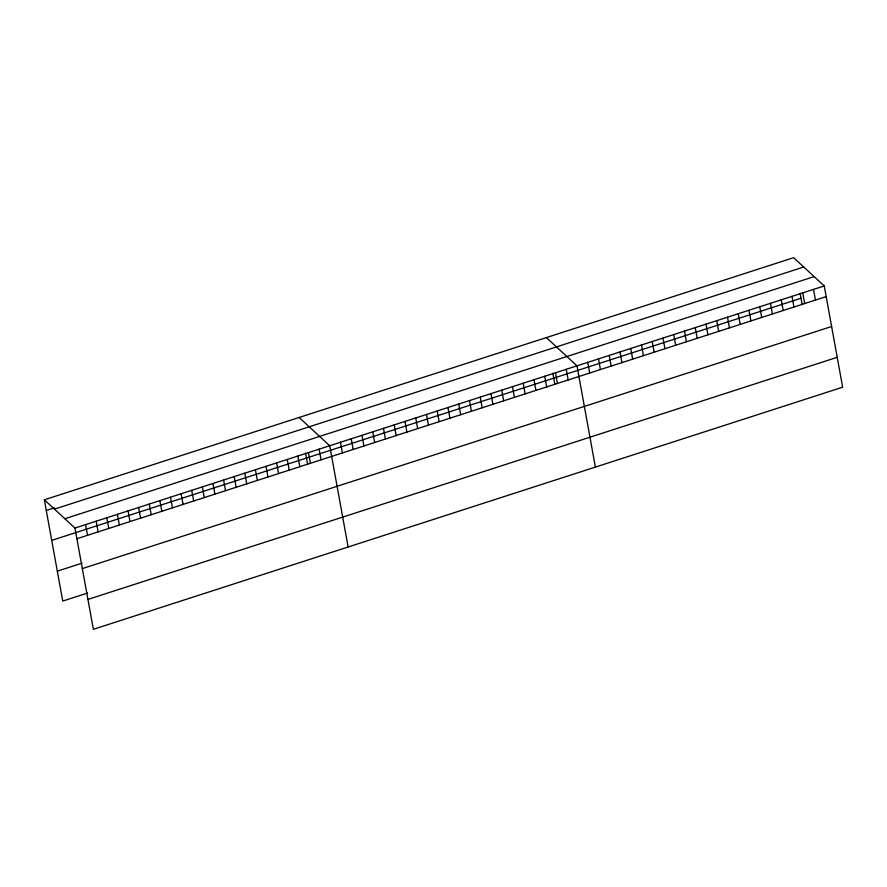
<?xml version="1.0" encoding="UTF-8"?>
<svg xmlns="http://www.w3.org/2000/svg" width="887" height="887" viewBox="0 0 887 887"><rect width="100%" height="100%" fill="white"/><g stroke="black" fill="none" stroke-linecap="round" stroke-linejoin="round"><path stroke-width="1.33" d="M44.35 499.802L793.632 257.685L824.245 285.936L842.65 387.198L93.368 629.315L74.963 528.064L44.35 499.802L62.755 601.064L87.525 593.059M46.29 510.48L54.55 507.807M54.451 509.127L803.733 267.009M64.862 518.74L814.144 276.611M74.963 528.064L824.245 285.936M51.723 540.371L801.005 298.254M76.903 538.731L826.185 296.613M57.322 571.173L82.092 563.167M82.336 568.622L831.618 326.505M87.935 599.424L837.217 357.306M546.37 337.581L576.982 365.843L595.388 467.094M299.107 417.478L329.72 445.74L348.125 546.991M813.501 289.417L815.441 300.094M802.746 292.887L804.686 303.565M800.096 293.264L802.17 304.662M792.002 296.358L793.932 307.035M781.247 299.839L783.188 310.517M770.493 303.31L772.433 313.987M759.749 306.78L761.689 317.457M748.994 310.262L750.934 320.928M738.239 313.732L740.179 324.409M727.495 317.202L729.436 327.88M716.74 320.684L718.681 331.35M705.997 324.154L707.937 334.831M695.242 327.625L697.182 338.302M684.487 331.106L686.427 341.772M673.743 334.576L675.683 345.254M662.988 338.047L664.928 348.724M652.244 341.517L654.185 352.194M641.489 344.999L643.43 355.676M630.735 348.469L632.675 359.146M619.991 351.939L621.931 362.617M609.236 355.421L611.176 366.098M598.492 358.891L600.421 369.569M587.737 362.362L589.678 373.039M566.239 369.314L568.179 379.991M555.484 372.784L557.424 383.461M552.834 373.172L554.907 384.57M544.729 376.265L546.669 386.932M533.985 379.736L535.925 390.413M523.23 383.206L525.171 393.883M512.486 386.688L514.427 397.354M501.732 390.158L503.672 400.835M490.977 393.628L492.917 404.306M480.233 397.11L482.173 407.776M469.478 400.58L471.418 411.258M458.734 404.051L460.675 414.728M447.979 407.521L449.92 418.198M437.224 411.003L439.165 421.68M426.481 414.473L428.421 425.15M415.726 417.943L417.666 428.621M404.982 421.425L406.911 432.102M394.227 424.895L396.167 435.572M383.472 428.366L385.413 439.043M372.728 431.847L374.669 442.524M361.974 435.317L363.914 445.995M351.219 438.788L353.159 449.465M340.475 442.269L342.415 452.935M319.109 449.166L321.05 459.843M308.499 452.603L310.428 463.269M305.572 453.069L307.645 464.466M297.877 456.029L299.817 466.706M287.266 459.455L289.206 470.132M276.644 462.892L278.585 473.569M266.033 466.318L267.974 476.995M255.423 469.744L257.363 480.421M244.801 473.181L246.741 483.858M234.19 476.607L236.13 487.285M223.579 480.044L225.52 490.711M212.958 483.47L214.898 494.148M202.347 486.896L204.287 497.574M191.725 490.334L193.665 501M181.114 493.76L183.055 504.437M170.504 497.186L172.444 507.863M159.882 500.623L161.822 511.289M149.271 504.049L151.211 514.726M138.66 507.475L140.601 518.152M128.038 510.912L129.979 521.589M117.428 514.338L119.368 525.015M106.817 517.764L108.746 528.441M96.195 521.201L98.135 531.878M85.584 524.627L87.525 535.304"/></g></svg>
